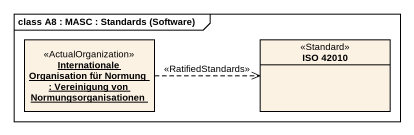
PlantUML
@startuml
mainframe class A8 : MASC : Standards (Software)
hide circle
hide empty members
object "Internationale Organisation für Normung : Vereinigung von Normungsorganisationen" as Internationale_Organisation <<ActualOrganization>>
class "ISO 42010" as ISO_42010 <<Standard>>
Internationale_Organisation .right.> ISO_42010 : <<RatifiedStandards>>
@enduml
